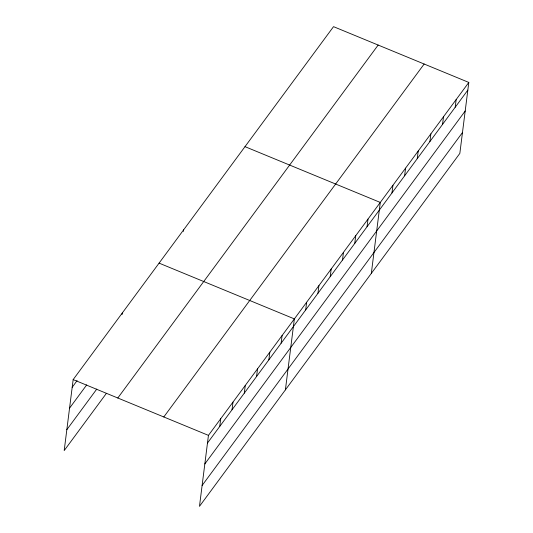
<?xml version="1.0" encoding="UTF-8"?>
<svg xmlns="http://www.w3.org/2000/svg" width="533" height="533" viewBox="0 0 533 533"><rect width="100%" height="100%" fill="white"/><g stroke="black" fill="none" stroke-linecap="round" stroke-linejoin="round"><path stroke-width="0.8" d="M468.807 82.428L208.443 435.374L199.475 506.35L459.839 153.404L468.807 82.428L333.525 26.65L73.161 379.596L64.193 450.572L106.413 393.334M122.064 314.577L122.257 313.038M183.432 231.382L183.625 229.85M219.749 426.413L220.715 418.738M232.022 409.77L232.994 402.095M244.301 393.134L245.267 385.459M256.573 376.491L257.539 368.823M268.845 359.855L269.818 352.18M281.118 343.219L282.09 335.543M285.395 389.876L294.363 318.901L159.081 263.122M305.669 309.94L306.642 302.264M317.941 293.297L318.914 285.628M330.22 276.66L331.186 268.985M342.492 260.024L343.459 252.349M354.765 243.381L355.738 235.706M367.044 226.745L368.01 219.07M371.321 273.402L380.282 202.433L245 146.655M391.962 192.959L392.928 185.284M404.607 175.817L405.58 168.142M417.252 158.674L418.225 150.999M429.898 141.531L430.871 133.856M442.543 124.389L443.516 116.714M455.195 107.246L456.161 99.571M72.188 387.271L77.098 380.615M69.55 408.158L86.732 384.866M66.832 429.685L96.779 389.083M117.8 398.004L378.163 45.058M163.798 416.966L424.161 64.02M207.477 443.05L467.841 90.104M204.839 463.937L465.202 110.991M202.114 485.463L462.484 132.517M73.161 379.596L208.443 435.374"/></g></svg>
